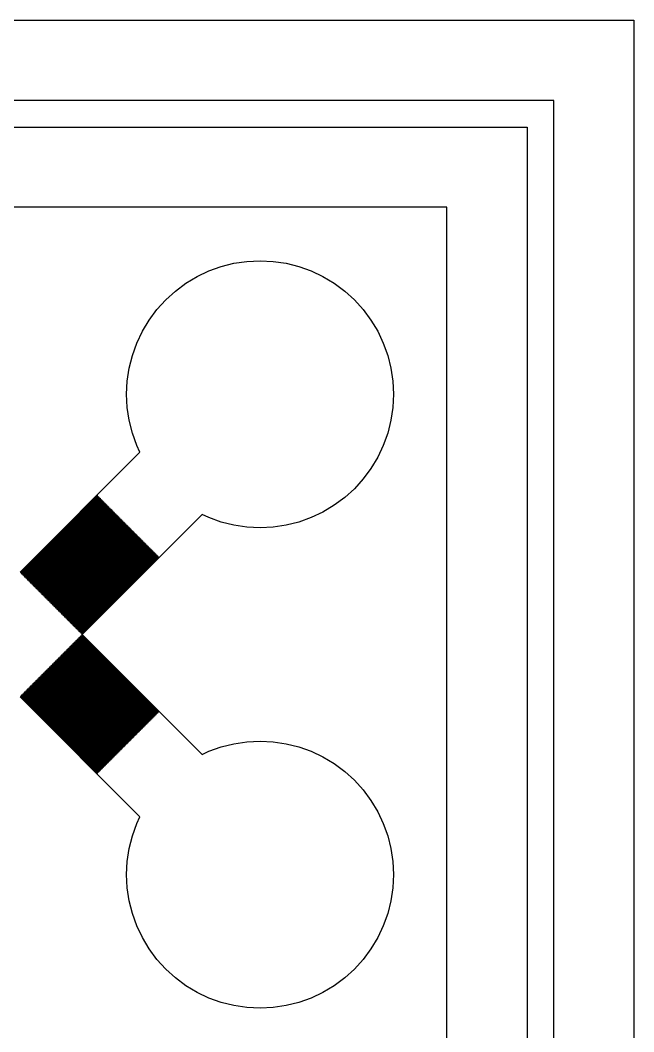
# Model space of a CAD drawing. Extents: x -16 to 132, y -40 to 113.
# Drawn here: x 101.24 to 113, y 56.82 to 76.18 of the extents above; entities that cross this region are included whole.
import ezdxf

# ---------------------------------------------------------------- set-up
doc = ezdxf.new("R2010")
doc.units = 0

msp = doc.modelspace()

# ---------------------------------------------------------------- linework, layer by layer
for p, q in [((-2.55649, 76.1837), (112.997, 76.1837)), ((112.997, 76.1837), (112.997, -2.55649)), ((111.463, 74.6498), (-1.0226, 74.6498)), ((111.463, -1.0226), (111.463, 74.6498)), ((-0.51129, 74.1385), (110.952, 74.1385)), ((110.952, 74.1385), (110.952, -0.51129)), ((109.418, 72.6046), (1.0226, 72.6046)), ((109.418, 1.0226), (109.418, 72.6046)), ((104.858, 71.3845), (105.094, 71.469)), ((105.094, 71.469), (105.337, 71.53)), ((105.337, 71.53), (105.586, 71.5668)), ((105.586, 71.5668), (105.836, 71.5791)), ((105.836, 71.5791), (106.087, 71.5668)), ((106.087, 71.5668), (106.335, 71.53)), ((106.335, 71.53), (106.578, 71.469)), ((106.578, 71.469), (106.815, 71.3845)), ((104.416, 71.1483), (104.631, 71.2773)), ((104.631, 71.2773), (104.858, 71.3845)), ((106.815, 71.3845), (107.041, 71.2773)), ((107.041, 71.2773), (107.257, 71.1483)), ((104.214, 70.9988), (104.416, 71.1483)), ((107.257, 71.1483), (107.458, 70.9988)), ((104.028, 70.8303), (104.214, 70.9988)), ((107.458, 70.9988), (107.644, 70.8303)), ((103.86, 70.6444), (104.028, 70.8303)), ((107.644, 70.8303), (107.812, 70.6445)), ((103.711, 70.4429), (103.86, 70.6444)), ((107.812, 70.6445), (107.962, 70.4429)), ((103.582, 70.2277), (103.711, 70.4429)), ((107.962, 70.4429), (108.091, 70.2278)), ((103.474, 70.0009), (103.582, 70.2277)), ((108.091, 70.2278), (108.198, 70.001)), ((103.39, 69.7647), (103.474, 70.0009)), ((108.198, 70.001), (108.283, 69.7647)), ((103.329, 69.5214), (103.39, 69.7647)), ((108.283, 69.7647), (108.344, 69.5214)), ((103.292, 69.2732), (103.329, 69.5214)), ((108.344, 69.5214), (108.38, 69.2732)), ((103.28, 69.0226), (103.292, 69.2732)), ((108.38, 69.2732), (108.393, 69.0226)), ((103.292, 68.772), (103.28, 69.0226)), ((108.393, 69.0226), (108.38, 68.772)), ((103.329, 68.5238), (103.292, 68.772)), ((108.38, 68.772), (108.344, 68.5239)), ((103.39, 68.2805), (103.329, 68.5238)), ((108.344, 68.5239), (108.283, 68.2805)), ((103.474, 68.0443), (103.39, 68.2805)), ((108.283, 68.2805), (108.198, 68.0443)), ((103.535, 67.915), (103.474, 68.0443)), ((108.198, 68.0443), (108.091, 67.8175)), ((101.237, 65.6169), (103.535, 67.915)), ((108.091, 67.8175), (107.962, 67.6023)), ((107.962, 67.6023), (107.812, 67.4008)), ((107.812, 67.4008), (107.644, 67.2149)), ((107.644, 67.2149), (107.458, 67.0464)), ((102.718, 67.0826), (101.245, 65.6096)), ((101.252, 65.6024), (102.725, 67.0753)), ((102.732, 67.0681), (101.259, 65.5952)), ((101.266, 65.588), (102.739, 67.0609)), ((102.746, 67.0536), (101.274, 65.5807)), ((101.281, 65.5735), (102.754, 67.0464)), ((102.761, 67.0392), (101.288, 65.5663)), ((101.295, 65.559), (102.768, 67.032)), ((102.775, 67.0247), (101.302, 65.5518)), ((101.31, 65.5446), (102.783, 67.0175)), ((102.79, 67.0103), (101.317, 65.5374)), ((102.725, 67.0753), (102.718, 67.0826)), ((102.739, 67.0609), (102.732, 67.0681)), ((102.754, 67.0464), (102.746, 67.0536)), ((102.768, 67.032), (102.761, 67.0392)), ((102.783, 67.0175), (102.775, 67.0247)), ((102.797, 67.003), (102.79, 67.0103)), ((107.458, 67.0464), (107.257, 66.897)), ((101.324, 65.5301), (102.797, 67.003)), ((102.804, 66.9958), (101.331, 65.5229)), ((101.339, 65.5157), (102.812, 66.9886)), ((102.819, 66.9813), (101.346, 65.5084)), ((101.353, 65.5012), (102.826, 66.9741)), ((102.833, 66.9669), (101.36, 65.494)), ((101.368, 65.4867), (102.84, 66.9597)), ((102.848, 66.9524), (101.375, 65.4795)), ((101.382, 65.4723), (102.855, 66.9452)), ((102.862, 66.938), (101.389, 65.465)), ((101.396, 65.4578), (102.869, 66.9307)), ((102.877, 66.9235), (101.404, 65.4506)), ((101.411, 65.4433), (102.884, 66.9163)), ((102.891, 66.909), (101.418, 65.4361)), ((101.425, 65.4289), (102.898, 66.9018)), ((102.906, 66.8946), (101.433, 65.4216)), ((101.44, 65.4144), (102.913, 66.8873)), ((102.92, 66.8801), (101.447, 65.4072)), ((101.454, 65.4), (102.927, 66.8729)), ((102.934, 66.8656), (101.462, 65.3927)), ((101.469, 65.3855), (102.942, 66.8584)), ((102.949, 66.8512), (101.476, 65.3783)), ((101.483, 65.371), (102.956, 66.8439)), ((102.963, 66.8367), (101.49, 65.3638)), ((101.498, 65.3566), (102.971, 66.8295)), ((102.978, 66.8223), (101.505, 65.3493)), ((101.512, 65.3421), (102.985, 66.815)), ((102.812, 66.9886), (102.804, 66.9958)), ((102.826, 66.9741), (102.819, 66.9813)), ((102.84, 66.9597), (102.833, 66.9669)), ((102.855, 66.9452), (102.848, 66.9524)), ((102.869, 66.9307), (102.862, 66.938)), ((102.884, 66.9163), (102.877, 66.9235)), ((102.898, 66.9018), (102.891, 66.909)), ((102.913, 66.8873), (102.906, 66.8946)), ((102.927, 66.8729), (102.92, 66.8801)), ((102.942, 66.8584), (102.934, 66.8656)), ((102.956, 66.8439), (102.949, 66.8512)), ((102.971, 66.8295), (102.963, 66.8367)), ((102.985, 66.815), (102.978, 66.8223)), ((107.257, 66.897), (107.041, 66.768)), ((102.992, 66.8078), (101.519, 65.3349)), ((101.527, 65.3277), (103, 66.8006)), ((103.007, 66.7933), (101.534, 65.3204)), ((101.541, 65.3132), (103.014, 66.7861)), ((103.021, 66.7789), (101.548, 65.3059)), ((101.556, 65.2987), (103.028, 66.7716)), ((103.036, 66.7644), (101.563, 65.2915)), ((101.57, 65.2843), (103.043, 66.7572)), ((103.05, 66.75), (101.577, 65.277)), ((101.584, 65.2698), (103.057, 66.7427)), ((103.065, 66.7355), (101.592, 65.2626)), ((101.599, 65.2553), (103.072, 66.7283)), ((103.079, 66.721), (101.606, 65.2481)), ((101.613, 65.2409), (103.086, 66.7138)), ((103.094, 66.7066), (101.621, 65.2337)), ((101.628, 65.2264), (103.101, 66.6993)), ((103.108, 66.6921), (101.635, 65.2192)), ((101.642, 65.212), (103.115, 66.6849)), ((103.122, 66.6776), (101.65, 65.2047)), ((101.657, 65.1975), (103.13, 66.6704)), ((103.137, 66.6632), (101.664, 65.1903)), ((101.671, 65.183), (103.144, 66.656)), ((103.151, 66.6487), (101.678, 65.1758)), ((101.686, 65.1686), (103.159, 66.6415)), ((103.166, 66.6342), (101.693, 65.1613)), ((101.7, 65.1541), (103.173, 66.627)), ((104.729, 66.7219), (102.43, 64.4238)), ((103, 66.8006), (102.992, 66.8078)), ((103.014, 66.7861), (103.007, 66.7933)), ((103.028, 66.7716), (103.021, 66.7789)), ((103.043, 66.7572), (103.036, 66.7644)), ((103.057, 66.7427), (103.05, 66.75)), ((103.072, 66.7283), (103.065, 66.7355)), ((103.086, 66.7138), (103.079, 66.721)), ((103.101, 66.6993), (103.094, 66.7066)), ((103.115, 66.6849), (103.108, 66.6921)), ((103.13, 66.6704), (103.122, 66.6776)), ((103.144, 66.656), (103.137, 66.6632)), ((103.159, 66.6415), (103.151, 66.6487)), ((103.173, 66.627), (103.166, 66.6342)), ((104.858, 66.6607), (104.729, 66.7219)), ((105.094, 66.5762), (104.858, 66.6607)), ((106.815, 66.6607), (106.578, 66.5762)), ((107.041, 66.768), (106.815, 66.6607)), ((103.18, 66.6198), (101.707, 65.1469)), ((101.715, 65.1396), (103.188, 66.6126)), ((103.195, 66.6053), (101.722, 65.1324)), ((101.729, 65.1252), (103.202, 66.5981)), ((103.209, 66.5909), (101.736, 65.118)), ((101.744, 65.1107), (103.216, 66.5836)), ((103.224, 66.5764), (101.751, 65.1035)), ((101.758, 65.0963), (103.231, 66.5692)), ((103.238, 66.562), (101.765, 65.089)), ((101.772, 65.0818), (103.245, 66.5547)), ((103.253, 66.5475), (101.78, 65.0746)), ((101.787, 65.0673), (103.26, 66.5403)), ((103.267, 66.533), (101.794, 65.0601)), ((101.801, 65.0529), (103.274, 66.5258)), ((103.282, 66.5186), (101.809, 65.0456)), ((101.816, 65.0384), (103.289, 66.5113)), ((103.296, 66.5041), (101.823, 65.0312)), ((101.83, 65.024), (103.303, 66.4969)), ((103.31, 66.4897), (101.838, 65.0167)), ((101.845, 65.0095), (103.318, 66.4824)), ((103.325, 66.4752), (101.852, 65.0023)), ((101.859, 64.995), (103.332, 66.468)), ((103.339, 66.4607), (101.866, 64.9878)), ((101.874, 64.9806), (103.347, 66.4535)), ((103.354, 66.4463), (101.881, 64.9734)), ((101.888, 64.9661), (103.361, 66.439)), ((103.368, 66.4318), (101.895, 64.9589)), ((103.188, 66.6126), (103.18, 66.6198)), ((103.202, 66.5981), (103.195, 66.6053)), ((103.216, 66.5836), (103.209, 66.5909)), ((103.231, 66.5692), (103.224, 66.5764)), ((103.245, 66.5547), (103.238, 66.562)), ((103.26, 66.5403), (103.253, 66.5475)), ((103.274, 66.5258), (103.267, 66.533)), ((103.289, 66.5113), (103.282, 66.5186)), ((103.303, 66.4969), (103.296, 66.5041)), ((103.318, 66.4824), (103.31, 66.4897)), ((103.332, 66.468), (103.325, 66.4752)), ((103.347, 66.4535), (103.339, 66.4607)), ((103.361, 66.439), (103.354, 66.4463)), ((103.376, 66.4246), (103.368, 66.4318)), ((105.337, 66.5152), (105.094, 66.5762)), ((105.586, 66.4784), (105.337, 66.5152)), ((105.836, 66.4661), (105.586, 66.4784)), ((106.087, 66.4784), (105.836, 66.4661)), ((106.335, 66.5153), (106.087, 66.4784)), ((106.578, 66.5762), (106.335, 66.5153)), ((101.903, 64.9517), (103.376, 66.4246)), ((103.383, 66.4173), (101.91, 64.9444)), ((101.917, 64.9372), (103.39, 66.4101)), ((103.397, 66.4029), (101.924, 64.93)), ((101.932, 64.9227), (103.404, 66.3957)), ((103.412, 66.3884), (101.939, 64.9155)), ((101.946, 64.9082), (103.419, 66.3812)), ((103.426, 66.3739), (101.953, 64.901)), ((101.96, 64.8938), (103.433, 66.3667)), ((103.441, 66.3595), (101.968, 64.8866)), ((101.975, 64.8793), (103.448, 66.3523)), ((103.455, 66.345), (101.982, 64.8721)), ((101.989, 64.8649), (103.462, 66.3378)), ((103.47, 66.3306), (101.997, 64.8577)), ((102.004, 64.8504), (103.477, 66.3233)), ((103.484, 66.3161), (102.011, 64.8432)), ((102.018, 64.836), (103.491, 66.3089)), ((103.498, 66.3016), (102.026, 64.8287)), ((102.033, 64.8215), (103.506, 66.2944)), ((103.513, 66.2872), (102.04, 64.8143)), ((102.047, 64.807), (103.52, 66.28)), ((103.527, 66.2727), (102.054, 64.7998)), ((102.062, 64.7926), (103.535, 66.2655)), ((103.542, 66.2583), (102.069, 64.7853)), ((102.076, 64.7781), (103.549, 66.251)), ((103.556, 66.2438), (102.083, 64.7709)), ((102.091, 64.7636), (103.564, 66.2366)), ((103.39, 66.4101), (103.383, 66.4173)), ((103.404, 66.3957), (103.397, 66.4029)), ((103.419, 66.3812), (103.412, 66.3884)), ((103.433, 66.3667), (103.426, 66.3739)), ((103.448, 66.3523), (103.441, 66.3595)), ((103.462, 66.3378), (103.455, 66.345)), ((103.477, 66.3233), (103.47, 66.3306)), ((103.491, 66.3089), (103.484, 66.3161)), ((103.506, 66.2944), (103.498, 66.3016)), ((103.52, 66.28), (103.513, 66.2872)), ((103.535, 66.2655), (103.527, 66.2727)), ((103.549, 66.251), (103.542, 66.2583)), ((103.564, 66.2366), (103.556, 66.2438)), ((103.571, 66.2293), (102.098, 64.7564)), ((102.105, 64.7492), (103.578, 66.2221)), ((103.585, 66.2149), (102.112, 64.7419)), ((102.12, 64.7347), (103.592, 66.2076)), ((103.6, 66.2004), (102.127, 64.7275)), ((102.134, 64.7203), (103.607, 66.1932)), ((103.614, 66.186), (102.141, 64.713)), ((102.148, 64.7058), (103.621, 66.1787)), ((103.629, 66.1715), (102.156, 64.6986)), ((102.163, 64.6913), (103.636, 66.1643)), ((103.643, 66.157), (102.17, 64.6841)), ((102.177, 64.6769), (103.65, 66.1498)), ((103.658, 66.1426), (102.185, 64.6697)), ((102.192, 64.6624), (103.665, 66.1353)), ((103.672, 66.1281), (102.199, 64.6552)), ((102.206, 64.6479), (103.679, 66.1209)), ((103.686, 66.1136), (102.214, 64.6407)), ((102.221, 64.6335), (103.694, 66.1064)), ((103.701, 66.0992), (102.228, 64.6263)), ((102.235, 64.619), (103.708, 66.0919)), ((103.715, 66.0847), (102.242, 64.6118)), ((102.25, 64.6046), (103.723, 66.0775)), ((103.73, 66.0703), (102.257, 64.5973)), ((102.264, 64.5901), (103.737, 66.063)), ((103.744, 66.0558), (102.271, 64.5829)), ((102.279, 64.5757), (103.752, 66.0486)), ((103.759, 66.0413), (102.286, 64.5684)), ((103.578, 66.2221), (103.571, 66.2293)), ((103.592, 66.2076), (103.585, 66.2149)), ((103.607, 66.1932), (103.6, 66.2004)), ((103.621, 66.1787), (103.614, 66.186)), ((103.636, 66.1643), (103.629, 66.1715)), ((103.65, 66.1498), (103.643, 66.157)), ((103.665, 66.1353), (103.658, 66.1426)), ((103.679, 66.1209), (103.672, 66.1281)), ((103.694, 66.1064), (103.686, 66.1136)), ((103.708, 66.0919), (103.701, 66.0992)), ((103.723, 66.0775), (103.715, 66.0847)), ((103.737, 66.063), (103.73, 66.0703)), ((103.752, 66.0486), (103.744, 66.0558)), ((103.766, 66.0341), (103.759, 66.0413)), ((102.293, 64.5612), (103.766, 66.0341)), ((103.773, 66.0269), (102.3, 64.554)), ((102.308, 64.5467), (103.78, 66.0196)), ((103.788, 66.0124), (102.315, 64.5395)), ((102.322, 64.5323), (103.795, 66.0052)), ((103.802, 65.998), (102.329, 64.525)), ((102.336, 64.5178), (103.809, 65.9907)), ((103.817, 65.9835), (102.344, 64.5106)), ((102.351, 64.5033), (103.824, 65.9763)), ((103.831, 65.969), (102.358, 64.4961)), ((102.365, 64.4889), (103.838, 65.9618)), ((103.846, 65.9546), (102.373, 64.4816)), ((102.38, 64.4744), (103.853, 65.9473)), ((103.86, 65.9401), (102.387, 64.4672)), ((102.394, 64.4599), (103.867, 65.9329)), ((103.874, 65.9256), (102.402, 64.4527)), ((102.409, 64.4455), (103.882, 65.9184)), ((103.889, 65.9112), (102.416, 64.4383)), ((102.423, 64.431), (103.896, 65.9039)), ((103.78, 66.0196), (103.773, 66.0269)), ((103.795, 66.0052), (103.788, 66.0124)), ((103.809, 65.9907), (103.802, 65.998)), ((103.824, 65.9763), (103.817, 65.9835)), ((103.838, 65.9618), (103.831, 65.969)), ((103.853, 65.9473), (103.846, 65.9546)), ((103.867, 65.9329), (103.86, 65.9401)), ((103.882, 65.9184), (103.874, 65.9256)), ((103.896, 65.9039), (103.889, 65.9112)), ((101.245, 65.6096), (101.252, 65.6024)), ((101.259, 65.5952), (101.266, 65.588)), ((101.274, 65.5807), (101.281, 65.5735)), ((101.288, 65.5663), (101.295, 65.559)), ((101.302, 65.5518), (101.31, 65.5446)), ((101.317, 65.5374), (101.324, 65.5301)), ((101.331, 65.5229), (101.339, 65.5157)), ((101.346, 65.5084), (101.353, 65.5012)), ((101.36, 65.494), (101.368, 65.4867)), ((101.375, 65.4795), (101.382, 65.4723)), ((101.389, 65.465), (101.396, 65.4578)), ((101.404, 65.4506), (101.411, 65.4433)), ((101.418, 65.4361), (101.425, 65.4289)), ((101.433, 65.4216), (101.44, 65.4144)), ((101.447, 65.4072), (101.454, 65.4)), ((101.462, 65.3927), (101.469, 65.3855)), ((101.476, 65.3783), (101.483, 65.371)), ((101.49, 65.3638), (101.498, 65.3566)), ((101.505, 65.3493), (101.512, 65.3421)), ((101.519, 65.3349), (101.527, 65.3277)), ((101.534, 65.3204), (101.541, 65.3132)), ((101.548, 65.3059), (101.556, 65.2987)), ((101.563, 65.2915), (101.57, 65.2843)), ((101.577, 65.277), (101.584, 65.2698)), ((101.592, 65.2626), (101.599, 65.2553)), ((101.606, 65.2481), (101.613, 65.2409)), ((101.621, 65.2337), (101.628, 65.2264)), ((101.635, 65.2192), (101.642, 65.212)), ((101.65, 65.2047), (101.657, 65.1975)), ((101.664, 65.1903), (101.671, 65.183)), ((101.678, 65.1758), (101.686, 65.1686)), ((101.693, 65.1613), (101.7, 65.1541)), ((101.707, 65.1469), (101.715, 65.1396)), ((101.722, 65.1324), (101.729, 65.1252)), ((101.736, 65.118), (101.744, 65.1107)), ((101.751, 65.1035), (101.758, 65.0963)), ((101.765, 65.089), (101.772, 65.0818)), ((101.78, 65.0746), (101.787, 65.0673)), ((101.794, 65.0601), (101.801, 65.0529)), ((101.809, 65.0456), (101.816, 65.0384)), ((101.823, 65.0312), (101.83, 65.024)), ((101.838, 65.0167), (101.845, 65.0095)), ((101.852, 65.0023), (101.859, 64.995)), ((101.866, 64.9878), (101.874, 64.9806)), ((101.881, 64.9734), (101.888, 64.9661)), ((101.895, 64.9589), (101.903, 64.9517)), ((101.91, 64.9444), (101.917, 64.9372)), ((101.924, 64.93), (101.932, 64.9227)), ((101.939, 64.9155), (101.946, 64.9082)), ((101.953, 64.901), (101.96, 64.8938)), ((101.968, 64.8866), (101.975, 64.8793)), ((101.982, 64.8721), (101.989, 64.8649)), ((101.997, 64.8577), (102.004, 64.8504)), ((102.011, 64.8432), (102.018, 64.836)), ((102.026, 64.8287), (102.033, 64.8215)), ((102.04, 64.8143), (102.047, 64.807)), ((102.054, 64.7998), (102.062, 64.7926)), ((102.069, 64.7853), (102.076, 64.7781)), ((102.083, 64.7709), (102.091, 64.7636)), ((102.098, 64.7564), (102.105, 64.7492)), ((102.112, 64.7419), (102.12, 64.7347)), ((102.127, 64.7275), (102.134, 64.7203)), ((102.141, 64.713), (102.148, 64.7058)), ((102.156, 64.6986), (102.163, 64.6913)), ((102.17, 64.6841), (102.177, 64.6769)), ((102.185, 64.6697), (102.192, 64.6624)), ((102.199, 64.6552), (102.206, 64.6479)), ((102.214, 64.6407), (102.221, 64.6335)), ((102.228, 64.6263), (102.235, 64.619)), ((102.242, 64.6118), (102.25, 64.6046)), ((102.257, 64.5973), (102.264, 64.5901)), ((102.271, 64.5829), (102.279, 64.5757)), ((102.286, 64.5684), (102.293, 64.5612)), ((102.3, 64.554), (102.308, 64.5467)), ((102.315, 64.5395), (102.322, 64.5323)), ((102.329, 64.525), (102.336, 64.5178)), ((102.344, 64.5106), (102.351, 64.5033)), ((102.358, 64.4961), (102.365, 64.4889)), ((102.308, 64.3009), (102.3, 64.2936)), ((103.78, 62.8279), (102.308, 64.3009)), ((102.322, 64.3153), (102.315, 64.3081)), ((102.315, 64.3081), (103.788, 62.8352)), ((103.795, 62.8424), (102.322, 64.3153)), ((102.336, 64.3298), (102.329, 64.3226)), ((102.329, 64.3226), (103.802, 62.8496)), ((103.809, 62.8569), (102.336, 64.3298)), ((102.351, 64.3442), (102.344, 64.337)), ((102.344, 64.337), (103.817, 62.8641)), ((103.824, 62.8713), (102.351, 64.3442)), ((102.365, 64.3587), (102.358, 64.3515)), ((102.358, 64.3515), (103.831, 62.8786)), ((103.838, 62.8858), (102.365, 64.3587)), ((102.373, 64.4816), (102.38, 64.4744)), ((102.38, 64.3732), (102.373, 64.3659)), ((102.373, 64.3659), (103.846, 62.893)), ((103.853, 62.9003), (102.38, 64.3732)), ((102.387, 64.4672), (102.394, 64.4599)), ((102.394, 64.3876), (102.387, 64.3804)), ((102.387, 64.3804), (103.86, 62.9075)), ((103.867, 62.9147), (102.394, 64.3876)), ((102.402, 64.4527), (102.409, 64.4455)), ((102.409, 64.4021), (102.402, 64.3949)), ((102.402, 64.3949), (103.874, 62.9219)), ((103.882, 62.9292), (102.409, 64.4021)), ((102.416, 64.4383), (102.423, 64.431)), ((102.423, 64.4165), (102.416, 64.4093)), ((102.416, 64.4093), (103.889, 62.9364)), ((103.896, 62.9436), (102.423, 64.4165)), ((102.43, 64.4238), (104.729, 62.1257)), ((102.12, 64.1129), (102.112, 64.1056)), ((102.112, 64.1056), (103.585, 62.6327)), ((103.592, 62.6399), (102.12, 64.1129)), ((102.134, 64.1273), (102.127, 64.1201)), ((102.127, 64.1201), (103.6, 62.6472)), ((103.607, 62.6544), (102.134, 64.1273)), ((102.148, 64.1418), (102.141, 64.1346)), ((102.141, 64.1346), (103.614, 62.6616)), ((103.621, 62.6689), (102.148, 64.1418)), ((102.163, 64.1562), (102.156, 64.149)), ((102.156, 64.149), (103.629, 62.6761)), ((103.636, 62.6833), (102.163, 64.1562)), ((102.177, 64.1707), (102.17, 64.1635)), ((102.17, 64.1635), (103.643, 62.6906)), ((103.65, 62.6978), (102.177, 64.1707)), ((102.192, 64.1852), (102.185, 64.1779)), ((102.185, 64.1779), (103.658, 62.705)), ((103.665, 62.7122), (102.192, 64.1852)), ((102.206, 64.1996), (102.199, 64.1924)), ((102.199, 64.1924), (103.672, 62.7195)), ((103.679, 62.7267), (102.206, 64.1996)), ((102.221, 64.2141), (102.214, 64.2068)), ((102.214, 64.2068), (103.686, 62.7339)), ((103.694, 62.7412), (102.221, 64.2141)), ((102.235, 64.2285), (102.228, 64.2213)), ((102.228, 64.2213), (103.701, 62.7484)), ((103.708, 62.7556), (102.235, 64.2285)), ((102.25, 64.243), (102.242, 64.2358)), ((102.242, 64.2358), (103.715, 62.7629)), ((103.723, 62.7701), (102.25, 64.243)), ((102.264, 64.2575), (102.257, 64.2502)), ((102.257, 64.2502), (103.73, 62.7773)), ((103.737, 62.7845), (102.264, 64.2575)), ((102.279, 64.2719), (102.271, 64.2647)), ((102.271, 64.2647), (103.744, 62.7918)), ((103.752, 62.799), (102.279, 64.2719)), ((102.293, 64.2864), (102.286, 64.2792)), ((102.286, 64.2792), (103.759, 62.8063)), ((103.766, 62.8135), (102.293, 64.2864)), ((102.3, 64.2936), (103.773, 62.8207)), ((101.917, 63.9104), (101.91, 63.9032)), ((103.39, 62.4375), (101.917, 63.9104)), ((101.932, 63.9249), (101.924, 63.9176)), ((101.924, 63.9176), (103.397, 62.4447)), ((103.404, 62.4519), (101.932, 63.9249)), ((101.946, 63.9393), (101.939, 63.9321)), ((101.939, 63.9321), (103.412, 62.4592)), ((103.419, 62.4664), (101.946, 63.9393)), ((101.96, 63.9538), (101.953, 63.9465)), ((101.953, 63.9465), (103.426, 62.4736)), ((103.433, 62.4809), (101.96, 63.9538)), ((101.975, 63.9682), (101.968, 63.961)), ((101.968, 63.961), (103.441, 62.4881)), ((103.448, 62.4953), (101.975, 63.9682)), ((101.989, 63.9827), (101.982, 63.9755)), ((101.982, 63.9755), (103.455, 62.5025)), ((103.462, 62.5098), (101.989, 63.9827)), ((102.004, 63.9972), (101.997, 63.9899)), ((101.997, 63.9899), (103.47, 62.517)), ((103.477, 62.5242), (102.004, 63.9972)), ((102.018, 64.0116), (102.011, 64.0044)), ((102.011, 64.0044), (103.484, 62.5315)), ((103.491, 62.5387), (102.018, 64.0116)), ((102.033, 64.0261), (102.026, 64.0189)), ((102.026, 64.0189), (103.498, 62.5459)), ((103.506, 62.5532), (102.033, 64.0261)), ((102.047, 64.0406), (102.04, 64.0333)), ((102.04, 64.0333), (103.513, 62.5604)), ((103.52, 62.5676), (102.047, 64.0406)), ((102.062, 64.055), (102.054, 64.0478)), ((102.054, 64.0478), (103.527, 62.5749)), ((103.535, 62.5821), (102.062, 64.055)), ((102.076, 64.0695), (102.069, 64.0622)), ((102.069, 64.0622), (103.542, 62.5893)), ((103.549, 62.5965), (102.076, 64.0695)), ((102.091, 64.0839), (102.083, 64.0767)), ((102.083, 64.0767), (103.556, 62.6038)), ((103.564, 62.611), (102.091, 64.0839)), ((102.105, 64.0984), (102.098, 64.0912)), ((102.098, 64.0912), (103.571, 62.6183)), ((103.578, 62.6255), (102.105, 64.0984)), ((101.729, 63.7224), (101.722, 63.7152)), ((103.202, 62.2495), (101.729, 63.7224)), ((101.744, 63.7369), (101.736, 63.7296)), ((101.736, 63.7296), (103.209, 62.2567)), ((103.216, 62.2639), (101.744, 63.7369)), ((101.758, 63.7513), (101.751, 63.7441)), ((101.751, 63.7441), (103.224, 62.2712)), ((103.231, 62.2784), (101.758, 63.7513)), ((101.772, 63.7658), (101.765, 63.7586)), ((101.765, 63.7586), (103.238, 62.2856)), ((103.245, 62.2929), (101.772, 63.7658)), ((101.787, 63.7803), (101.78, 63.773)), ((101.78, 63.773), (103.253, 62.3001)), ((103.26, 62.3073), (101.787, 63.7803)), ((101.801, 63.7947), (101.794, 63.7875)), ((101.794, 63.7875), (103.267, 62.3146)), ((103.274, 62.3218), (101.801, 63.7947)), ((101.816, 63.8092), (101.809, 63.8019)), ((101.809, 63.8019), (103.282, 62.329)), ((103.289, 62.3362), (101.816, 63.8092)), ((101.83, 63.8236), (101.823, 63.8164)), ((101.823, 63.8164), (103.296, 62.3435)), ((103.303, 62.3507), (101.83, 63.8236)), ((101.845, 63.8381), (101.838, 63.8309)), ((101.838, 63.8309), (103.31, 62.3579)), ((103.318, 62.3652), (101.845, 63.8381)), ((101.859, 63.8525), (101.852, 63.8453)), ((101.852, 63.8453), (103.325, 62.3724)), ((103.332, 62.3796), (101.859, 63.8525)), ((101.874, 63.867), (101.866, 63.8598)), ((101.866, 63.8598), (103.339, 62.3869)), ((103.347, 62.3941), (101.874, 63.867)), ((101.888, 63.8815), (101.881, 63.8742)), ((101.881, 63.8742), (103.354, 62.4013)), ((103.361, 62.4086), (101.888, 63.8815)), ((101.903, 63.8959), (101.895, 63.8887)), ((101.895, 63.8887), (103.368, 62.4158)), ((103.376, 62.423), (101.903, 63.8959)), ((101.91, 63.9032), (103.383, 62.4302)), ((101.541, 63.5344), (101.534, 63.5272)), ((101.534, 63.5272), (103.007, 62.0542)), ((103.014, 62.0615), (101.541, 63.5344)), ((101.556, 63.5488), (101.548, 63.5416)), ((101.548, 63.5416), (103.021, 62.0687)), ((103.028, 62.0759), (101.556, 63.5488)), ((101.57, 63.5633), (101.563, 63.5561)), ((101.563, 63.5561), (103.036, 62.0832)), ((103.043, 62.0904), (101.57, 63.5633)), ((101.584, 63.5778), (101.577, 63.5706)), ((101.577, 63.5706), (103.05, 62.0976)), ((103.057, 62.1049), (101.584, 63.5778)), ((101.599, 63.5922), (101.592, 63.585)), ((101.592, 63.585), (103.065, 62.1121)), ((103.072, 62.1193), (101.599, 63.5922)), ((101.613, 63.6067), (101.606, 63.5995)), ((101.606, 63.5995), (103.079, 62.1266)), ((103.086, 62.1338), (101.613, 63.6067)), ((101.628, 63.6212), (101.621, 63.6139)), ((101.621, 63.6139), (103.094, 62.141)), ((103.101, 62.1483), (101.628, 63.6212)), ((101.642, 63.6356), (101.635, 63.6284)), ((101.635, 63.6284), (103.108, 62.1555)), ((103.115, 62.1627), (101.642, 63.6356)), ((101.657, 63.6501), (101.65, 63.6429)), ((101.65, 63.6429), (103.122, 62.1699)), ((103.13, 62.1772), (101.657, 63.6501)), ((101.671, 63.6646), (101.664, 63.6573)), ((101.664, 63.6573), (103.137, 62.1844)), ((103.144, 62.1916), (101.671, 63.6646)), ((101.686, 63.679), (101.678, 63.6718)), ((101.678, 63.6718), (103.151, 62.1989)), ((103.159, 62.2061), (101.686, 63.679)), ((101.7, 63.6935), (101.693, 63.6862)), ((101.693, 63.6862), (103.166, 62.2133)), ((103.173, 62.2206), (101.7, 63.6935)), ((101.715, 63.7079), (101.707, 63.7007)), ((101.707, 63.7007), (103.18, 62.2278)), ((103.188, 62.235), (101.715, 63.7079)), ((101.722, 63.7152), (103.195, 62.2422)), ((101.339, 63.3319), (101.331, 63.3247)), ((102.812, 61.859), (101.339, 63.3319)), ((101.353, 63.3464), (101.346, 63.3392)), ((101.346, 63.3392), (102.819, 61.8662)), ((102.826, 61.8735), (101.353, 63.3464)), ((101.368, 63.3609), (101.36, 63.3536)), ((101.36, 63.3536), (102.833, 61.8807)), ((102.84, 61.8879), (101.368, 63.3609)), ((101.382, 63.3753), (101.375, 63.3681)), ((101.375, 63.3681), (102.848, 61.8952)), ((102.855, 61.9024), (101.382, 63.3753)), ((101.396, 63.3898), (101.389, 63.3826)), ((101.389, 63.3826), (102.862, 61.9096)), ((102.869, 61.9169), (101.396, 63.3898)), ((101.411, 63.4042), (101.404, 63.397)), ((101.404, 63.397), (102.877, 61.9241)), ((102.884, 61.9313), (101.411, 63.4042)), ((101.425, 63.4187), (101.418, 63.4115)), ((101.418, 63.4115), (102.891, 61.9386)), ((102.898, 61.9458), (101.425, 63.4187)), ((101.44, 63.4332), (101.433, 63.4259)), ((101.433, 63.4259), (102.906, 61.953)), ((102.913, 61.9603), (101.44, 63.4332)), ((101.454, 63.4476), (101.447, 63.4404)), ((101.447, 63.4404), (102.92, 61.9675)), ((102.927, 61.9747), (101.454, 63.4476)), ((101.469, 63.4621), (101.462, 63.4548)), ((101.462, 63.4548), (102.934, 61.9819)), ((102.942, 61.9892), (101.469, 63.4621)), ((101.483, 63.4766), (101.476, 63.4693)), ((101.476, 63.4693), (102.949, 61.9964)), ((102.956, 62.0036), (101.483, 63.4766)), ((101.498, 63.491), (101.49, 63.4838)), ((101.49, 63.4838), (102.963, 62.0109)), ((102.971, 62.0181), (101.498, 63.491)), ((101.512, 63.5055), (101.505, 63.4982)), ((101.505, 63.4982), (102.978, 62.0253)), ((102.985, 62.0325), (101.512, 63.5055)), ((101.527, 63.5199), (101.519, 63.5127)), ((101.519, 63.5127), (102.992, 62.0398)), ((103, 62.047), (101.527, 63.5199)), ((103.535, 60.9326), (101.237, 63.2307)), ((101.252, 63.2452), (101.245, 63.2379)), ((101.245, 63.2379), (102.718, 61.765)), ((102.725, 61.7722), (101.252, 63.2452)), ((101.266, 63.2596), (101.259, 63.2524)), ((101.259, 63.2524), (102.732, 61.7795)), ((102.739, 61.7867), (101.266, 63.2596)), ((101.281, 63.2741), (101.274, 63.2668)), ((101.274, 63.2668), (102.746, 61.7939)), ((102.754, 61.8012), (101.281, 63.2741)), ((101.295, 63.2885), (101.288, 63.2813)), ((101.288, 63.2813), (102.761, 61.8084)), ((102.768, 61.8156), (101.295, 63.2885)), ((101.31, 63.303), (101.302, 63.2958)), ((101.302, 63.2958), (102.775, 61.8229)), ((102.783, 61.8301), (101.31, 63.303)), ((101.324, 63.3175), (101.317, 63.3102)), ((101.317, 63.3102), (102.79, 61.8373)), ((102.797, 61.8446), (101.324, 63.3175)), ((101.331, 63.3247), (102.804, 61.8518)), ((103.889, 62.9364), (103.896, 62.9436)), ((103.701, 62.7484), (103.708, 62.7556)), ((103.715, 62.7629), (103.723, 62.7701)), ((103.73, 62.7773), (103.737, 62.7845)), ((103.744, 62.7918), (103.752, 62.799)), ((103.759, 62.8063), (103.766, 62.8135)), ((103.773, 62.8207), (103.78, 62.8279)), ((103.788, 62.8352), (103.795, 62.8424)), ((103.802, 62.8496), (103.809, 62.8569)), ((103.817, 62.8641), (103.824, 62.8713)), ((103.831, 62.8786), (103.838, 62.8858)), ((103.846, 62.893), (103.853, 62.9003)), ((103.86, 62.9075), (103.867, 62.9147)), ((103.874, 62.9219), (103.882, 62.9292)), ((103.513, 62.5604), (103.52, 62.5676)), ((103.527, 62.5749), (103.535, 62.5821)), ((103.542, 62.5893), (103.549, 62.5965)), ((103.556, 62.6038), (103.564, 62.611)), ((103.571, 62.6183), (103.578, 62.6255)), ((103.585, 62.6327), (103.592, 62.6399)), ((103.6, 62.6472), (103.607, 62.6544)), ((103.614, 62.6616), (103.621, 62.6689)), ((103.629, 62.6761), (103.636, 62.6833)), ((103.643, 62.6906), (103.65, 62.6978)), ((103.658, 62.705), (103.665, 62.7122)), ((103.672, 62.7195), (103.679, 62.7267)), ((103.686, 62.7339), (103.694, 62.7412)), ((103.31, 62.3579), (103.318, 62.3652)), ((103.325, 62.3724), (103.332, 62.3796)), ((103.339, 62.3869), (103.347, 62.3941)), ((103.354, 62.4013), (103.361, 62.4086)), ((103.368, 62.4158), (103.376, 62.423)), ((103.383, 62.4302), (103.39, 62.4375)), ((103.397, 62.4447), (103.404, 62.4519)), ((103.412, 62.4592), (103.419, 62.4664)), ((103.426, 62.4736), (103.433, 62.4809)), ((103.441, 62.4881), (103.448, 62.4953)), ((103.455, 62.5025), (103.462, 62.5098)), ((103.47, 62.517), (103.477, 62.5242)), ((103.484, 62.5315), (103.491, 62.5387)), ((103.498, 62.5459), (103.506, 62.5532)), ((105.337, 62.3323), (105.586, 62.3692)), ((105.586, 62.3692), (105.836, 62.3815)), ((105.836, 62.3815), (106.087, 62.3692)), ((106.087, 62.3692), (106.335, 62.3323)), ((103.122, 62.1699), (103.13, 62.1772)), ((103.137, 62.1844), (103.144, 62.1916)), ((103.151, 62.1989), (103.159, 62.2061)), ((103.166, 62.2133), (103.173, 62.2206)), ((103.18, 62.2278), (103.188, 62.235)), ((103.195, 62.2422), (103.202, 62.2495)), ((103.209, 62.2567), (103.216, 62.2639)), ((103.224, 62.2712), (103.231, 62.2784)), ((103.238, 62.2856), (103.245, 62.2929)), ((103.253, 62.3001), (103.26, 62.3073)), ((103.267, 62.3146), (103.274, 62.3218)), ((103.282, 62.329), (103.289, 62.3362)), ((103.296, 62.3435), (103.303, 62.3507)), ((104.729, 62.1257), (104.858, 62.1869)), ((104.858, 62.1869), (105.094, 62.2714)), ((105.094, 62.2714), (105.337, 62.3323)), ((106.335, 62.3323), (106.578, 62.2714)), ((106.578, 62.2714), (106.815, 62.1869)), ((106.815, 62.1869), (107.041, 62.0796)), ((102.92, 61.9675), (102.927, 61.9747)), ((102.934, 61.9819), (102.942, 61.9892)), ((102.949, 61.9964), (102.956, 62.0036)), ((102.963, 62.0109), (102.971, 62.0181)), ((102.978, 62.0253), (102.985, 62.0325)), ((102.992, 62.0398), (103, 62.047)), ((103.007, 62.0542), (103.014, 62.0615)), ((103.021, 62.0687), (103.028, 62.0759)), ((103.036, 62.0832), (103.043, 62.0904)), ((103.05, 62.0976), (103.057, 62.1049)), ((103.065, 62.1121), (103.072, 62.1193)), ((103.079, 62.1266), (103.086, 62.1338)), ((103.094, 62.141), (103.101, 62.1483)), ((103.108, 62.1555), (103.115, 62.1627)), ((107.041, 62.0796), (107.257, 61.9506)), ((102.732, 61.7795), (102.739, 61.7867)), ((102.746, 61.7939), (102.754, 61.8012)), ((102.761, 61.8084), (102.768, 61.8156)), ((102.775, 61.8229), (102.783, 61.8301)), ((102.79, 61.8373), (102.797, 61.8446)), ((102.804, 61.8518), (102.812, 61.859)), ((102.819, 61.8662), (102.826, 61.8735)), ((102.833, 61.8807), (102.84, 61.8879)), ((102.848, 61.8952), (102.855, 61.9024)), ((102.862, 61.9096), (102.869, 61.9169)), ((102.877, 61.9241), (102.884, 61.9313)), ((102.891, 61.9386), (102.898, 61.9458)), ((102.906, 61.953), (102.913, 61.9603)), ((107.257, 61.9506), (107.458, 61.8012)), ((107.458, 61.8012), (107.644, 61.6327)), ((102.718, 61.765), (102.725, 61.7722)), ((107.644, 61.6327), (107.812, 61.4468)), ((107.812, 61.4468), (107.962, 61.2453)), ((107.962, 61.2453), (108.091, 61.0301)), ((108.091, 61.0301), (108.198, 60.8033)), ((103.474, 60.8033), (103.535, 60.9326)), ((103.39, 60.5671), (103.474, 60.8033)), ((108.198, 60.8033), (108.283, 60.5671)), ((103.329, 60.3237), (103.39, 60.5671)), ((108.283, 60.5671), (108.344, 60.3237)), ((103.292, 60.0756), (103.329, 60.3237)), ((108.344, 60.3237), (108.38, 60.0756)), ((103.28, 59.825), (103.292, 60.0756)), ((108.38, 60.0756), (108.393, 59.825)), ((103.292, 59.5744), (103.28, 59.825)), ((108.393, 59.825), (108.38, 59.5744)), ((103.329, 59.3262), (103.292, 59.5744)), ((108.38, 59.5744), (108.344, 59.3262)), ((103.39, 59.0829), (103.329, 59.3262)), ((108.344, 59.3262), (108.283, 59.0828)), ((103.474, 58.8466), (103.39, 59.0829)), ((108.283, 59.0828), (108.198, 58.8466)), ((103.582, 58.6198), (103.474, 58.8466)), ((108.198, 58.8466), (108.091, 58.6198)), ((103.711, 58.4046), (103.582, 58.6198)), ((108.091, 58.6198), (107.962, 58.4046)), ((103.86, 58.2031), (103.711, 58.4046)), ((107.962, 58.4046), (107.812, 58.2031)), ((104.028, 58.0172), (103.86, 58.2031)), ((107.812, 58.2031), (107.644, 58.0172)), ((104.214, 57.8487), (104.028, 58.0172)), ((107.644, 58.0172), (107.458, 57.8487)), ((104.416, 57.6993), (104.214, 57.8487)), ((107.458, 57.8487), (107.257, 57.6993)), ((104.631, 57.5703), (104.416, 57.6993)), ((104.858, 57.4631), (104.631, 57.5703)), ((107.041, 57.5703), (106.815, 57.4631)), ((107.257, 57.6993), (107.041, 57.5703)), ((105.094, 57.3785), (104.858, 57.4631)), ((105.337, 57.3176), (105.094, 57.3785)), ((106.578, 57.3785), (106.335, 57.3176)), ((106.815, 57.4631), (106.578, 57.3785)), ((105.586, 57.2808), (105.337, 57.3176)), ((105.836, 57.2685), (105.586, 57.2808)), ((106.087, 57.2808), (105.836, 57.2685)), ((106.335, 57.3176), (106.087, 57.2808))]:
    msp.add_line(p, q)

doc.saveas('drawing.dxf')
